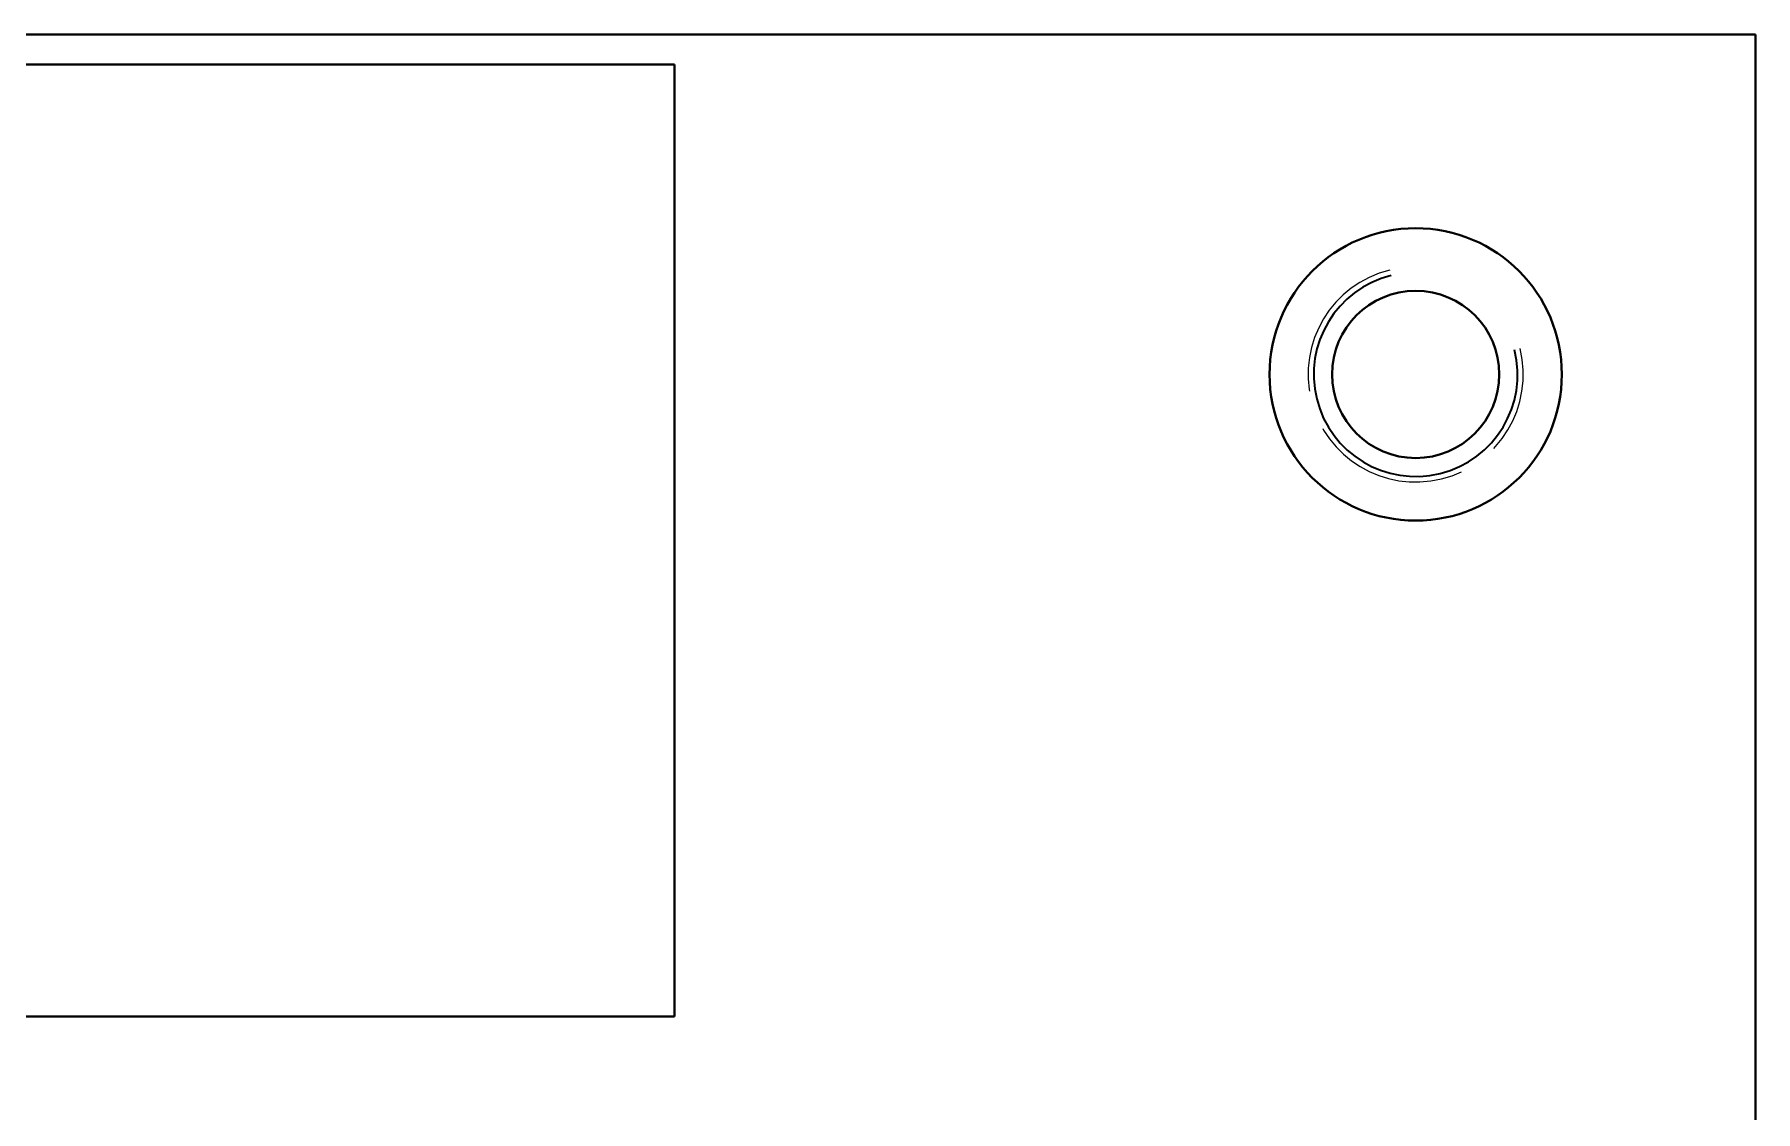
# Model space of a CAD drawing. Header units: millimetres. Extents: x 0 to 5945, y 0 to 4205.
# Drawn here: x 1719.42 to 1744.74, y 262.78 to 278.62 of the extents above; entities that cross this region are included whole.
import ezdxf

# ---------------------------------------------------------------- set-up
doc = ezdxf.new("R2010")
doc.units = ezdxf.units.MM
doc.header["$LTSCALE"] = 5
doc.linetypes.add('DASHED', pattern=[0.2067, 0.1654, -0.0413])
for name, color, linetype, lineweight in [('가려진 것(ISO)', 2, 'DASHED', 18), ('가시적인 것(ISO)', 3, 'Continuous', 40), ('가시적인 좁은 것(ISO)', 3, 'Continuous', 35)]:
    doc.layers.add(name, color=color, linetype=linetype, lineweight=lineweight)

msp = doc.modelspace()

# ---------------------------------------------------------------- linework, layer by layer
at = {"layer": '가려진 것(ISO)', "ltscale": 2.839803}
msp.add_arc((1739.737, 273.623), 1.582, 103.9074, 13.9074, dxfattribs=at)
at = {"layer": '가시적인 것(ISO)'}
for p, q in [((1744.737, 278.623), (1574.737, 278.623)), ((1744.737, 219.623), (1744.737, 278.623)), ((1728.836, 278.183), (1713.487, 278.183)), ((1728.836, 264.183), (1728.836, 278.183)), ((1713.487, 264.183), (1728.836, 264.183))]:
    msp.add_line(p, q, dxfattribs=at)
for radius in [2.15, 1.23]:
    msp.add_circle((1739.737, 273.623), radius, dxfattribs=at)
at = {"layer": '가시적인 좁은 것(ISO)'}
msp.add_arc((1739.737, 273.623), 1.5, 103.9074, 13.9074, dxfattribs=at)

doc.saveas('drawing.dxf')
